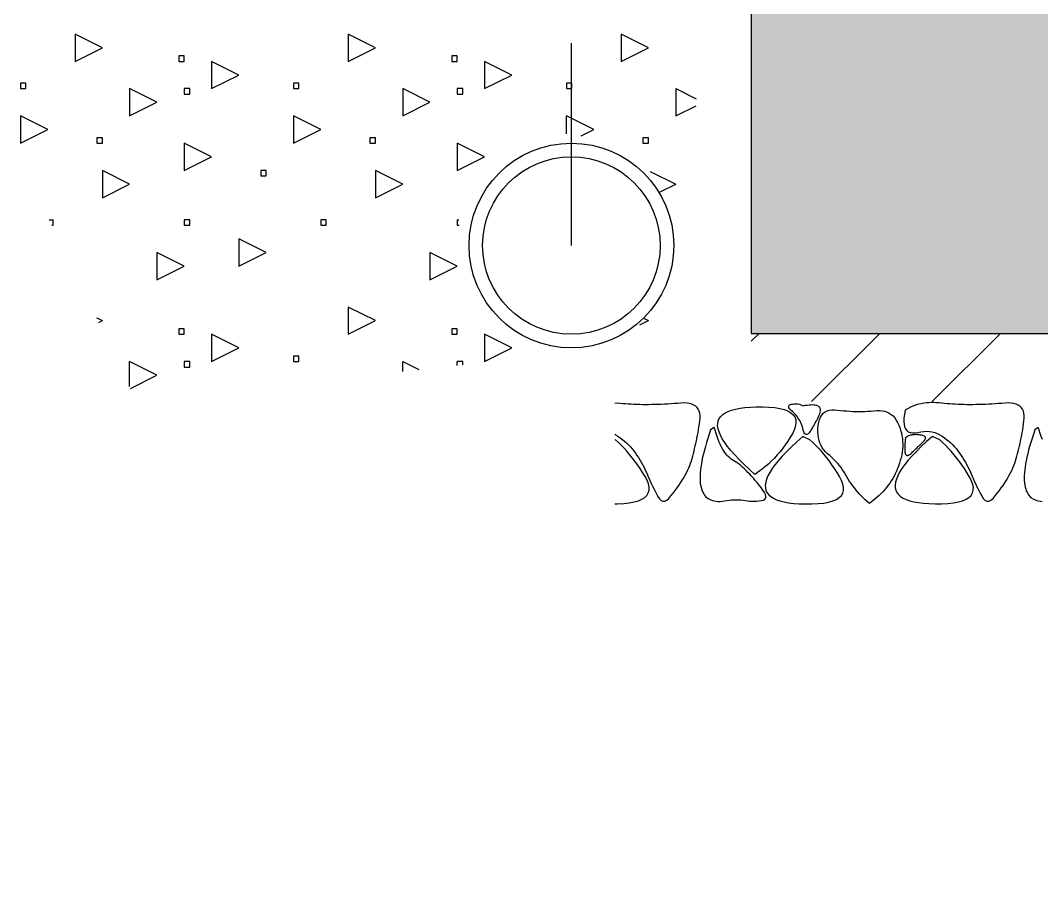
# Model space of a CAD drawing. Header units: metres. Extents: x -220 to 294, y -29 to 18.
# Drawn here: x -6.754 to -5.258, y -9.303 to -8.041 of the extents above; entities that cross this region are included whole.
import ezdxf

# ---------------------------------------------------------------- set-up
doc = ezdxf.new("R2010")
doc.units = ezdxf.units.M
doc.header["$MEASUREMENT"] = 0
for name, color, linetype in [('Rota', 7, 'Continuous'), ('Tarama', 7, 'Continuous'), ('Yay', 7, 'Continuous'), ('Yerlestirilmis_Nesne', 7, 'Continuous')]:
    doc.layers.add(name, color=color, linetype=linetype)

msp = doc.modelspace()

# ---------------------------------------------------------------- hatches: boundary and pattern name
at = {"layer": 'Tarama', "linetype": 'Continuous', "lineweight": -3}
h = msp.add_hatch(dxfattribs=at)
h.set_pattern_fill('ANSI33', color=58, scale=0.4, style=0)
h.paths.add_polyline_path([(-5.683, -7.8), (-5.683, -8.5), (1.867, -8.5), (1.867, -10), (4.567, -10), (4.567, -8.5), (8.9658, -8.5), (8.9658, -8.2), (13.217, -8.2), (13.4194, -8.2), (13.4194, -7.8), (4.297, -7.8), (4.317, -9.3), (2.117, -9.3), (2.117, -7.8)])
h = msp.add_hatch(dxfattribs=at)
h.set_pattern_fill('ANSI31', color=58, style=0)
h.paths.add_polyline_path([(-5.683, -8.5), (-5.683, -8.6), (1.867, -8.6), (1.867, -8.5)])

# ---------------------------------------------------------------- linework, layer by layer
at = {"layer": 'Rota', "color": 7, "linetype": 'Continuous', "lineweight": -3}
for points in [[(-5.683, -7.8), (-5.683, -8.5)], [(-5.683, -8.5), (1.867, -8.5)]]:
    msp.add_lwpolyline(points, dxfattribs=at)
at = {"layer": 'Tarama', "color": 251, "linetype": 'Continuous', "lineweight": -3}
for points in [[(-6.6337, -8.0814), (-6.6737, -8.0614)], [(-6.6737, -8.0614), (-6.6737, -8.1014)], [(-6.2337, -8.0814), (-6.2737, -8.0614)], [(-6.2737, -8.0614), (-6.2737, -8.1014)], [(-5.8337, -8.0814), (-5.8737, -8.0614)], [(-5.8737, -8.0614), (-5.8737, -8.1014)], [(-6.6737, -8.1014), (-6.6337, -8.0814)], [(-6.5137, -8.0934), (-6.5217, -8.0934)], [(-6.5217, -8.0934), (-6.5217, -8.1014)], [(-6.5137, -8.1014), (-6.5137, -8.0934)], [(-6.2737, -8.1014), (-6.2337, -8.0814)], [(-6.1137, -8.0934), (-6.1217, -8.0934)], [(-6.1217, -8.0934), (-6.1217, -8.1014)], [(-6.1137, -8.1014), (-6.1137, -8.0934)], [(-5.8737, -8.1014), (-5.8337, -8.0814)], [(-6.5217, -8.1014), (-6.5137, -8.1014)], [(-6.4337, -8.1214), (-6.4737, -8.1014)], [(-6.4737, -8.1014), (-6.4737, -8.1414)], [(-6.1217, -8.1014), (-6.1137, -8.1014)], [(-6.0337, -8.1214), (-6.0737, -8.1014)], [(-6.0737, -8.1014), (-6.0737, -8.1414)], [(-6.4737, -8.1414), (-6.4337, -8.1214)], [(-6.0737, -8.1414), (-6.0337, -8.1214)], [(-6.7457, -8.1334), (-6.7537, -8.1334)], [(-6.7537, -8.1334), (-6.7537, -8.1414)], [(-6.7457, -8.1414), (-6.7457, -8.1334)], [(-6.3457, -8.1334), (-6.3537, -8.1334)], [(-6.3537, -8.1334), (-6.3537, -8.1414)], [(-6.3457, -8.1414), (-6.3457, -8.1334)], [(-5.9457, -8.1334), (-5.9537, -8.1334)], [(-5.9537, -8.1334), (-5.9537, -8.1414)], [(-5.9457, -8.1414), (-5.9457, -8.1334)], [(-6.7537, -8.1414), (-6.7457, -8.1414)], [(-6.5537, -8.1614), (-6.5937, -8.1414)], [(-6.5937, -8.1414), (-6.5937, -8.1814)], [(-6.5057, -8.1414), (-6.5137, -8.1414)], [(-6.5137, -8.1414), (-6.5137, -8.1494)], [(-6.5137, -8.1494), (-6.5057, -8.1494)], [(-6.5057, -8.1494), (-6.5057, -8.1414)], [(-6.3537, -8.1414), (-6.3457, -8.1414)], [(-6.1537, -8.1614), (-6.1937, -8.1414)], [(-6.1937, -8.1414), (-6.1937, -8.1814)], [(-6.1057, -8.1414), (-6.1137, -8.1414)], [(-6.1137, -8.1414), (-6.1137, -8.1494)], [(-6.1137, -8.1494), (-6.1057, -8.1494)], [(-6.1057, -8.1494), (-6.1057, -8.1414)], [(-5.9537, -8.1414), (-5.9457, -8.1414)], [(-5.7937, -8.1414), (-5.7637, -8.1564)], [(-5.7937, -8.1414), (-5.7937, -8.1814)], [(-6.5937, -8.1814), (-6.5537, -8.1614)], [(-6.1937, -8.1814), (-6.1537, -8.1614)], [(-5.7937, -8.1814), (-5.7637, -8.1664)], [(-6.7137, -8.2014), (-6.7537, -8.1814)], [(-6.7537, -8.1814), (-6.7537, -8.2214)], [(-6.3137, -8.2014), (-6.3537, -8.1814)], [(-6.3537, -8.1814), (-6.3537, -8.2214)], [(-5.9137, -8.2014), (-5.9537, -8.1814)], [(-5.9537, -8.2078), (-5.9537, -8.1814)], [(-6.7537, -8.2214), (-6.7137, -8.2014)], [(-6.6337, -8.2134), (-6.6417, -8.2134)], [(-6.6417, -8.2134), (-6.6417, -8.2214)], [(-6.6337, -8.2214), (-6.6337, -8.2134)], [(-6.3537, -8.2214), (-6.3137, -8.2014)], [(-6.2337, -8.2134), (-6.2417, -8.2134)], [(-6.2417, -8.2134), (-6.2417, -8.2214)], [(-6.2337, -8.2214), (-6.2337, -8.2134)], [(-5.9324, -8.2107), (-5.9137, -8.2014)], [(-5.8337, -8.2134), (-5.8417, -8.2134)], [(-5.8417, -8.2134), (-5.8417, -8.2214)], [(-5.8337, -8.2214), (-5.8337, -8.2134)], [(-6.6417, -8.2214), (-6.6337, -8.2214)], [(-6.4737, -8.2414), (-6.5137, -8.2214)], [(-6.5137, -8.2214), (-6.5137, -8.2614)], [(-6.2417, -8.2214), (-6.2337, -8.2214)], [(-6.0737, -8.2414), (-6.1137, -8.2214)], [(-6.1137, -8.2214), (-6.1137, -8.2614)], [(-5.8417, -8.2214), (-5.8337, -8.2214)], [(-6.5137, -8.2614), (-6.4737, -8.2414)], [(-6.1137, -8.2614), (-6.0737, -8.2414)], [(-6.5937, -8.2814), (-6.6337, -8.2614)], [(-6.6337, -8.2614), (-6.6337, -8.3014)], [(-6.3937, -8.2614), (-6.4017, -8.2614)], [(-6.4017, -8.2614), (-6.4017, -8.2694)], [(-6.4017, -8.2694), (-6.3937, -8.2694)], [(-6.3937, -8.2694), (-6.3937, -8.2614)], [(-6.1937, -8.2814), (-6.2337, -8.2614)], [(-6.2337, -8.2614), (-6.2337, -8.3014)], [(-5.8313, -8.2626), (-5.7937, -8.2814)], [(-6.6337, -8.3014), (-6.5937, -8.2814)], [(-6.2337, -8.3014), (-6.1937, -8.2814)], [(-5.8173, -8.2932), (-5.7937, -8.2814)], [(-6.7116, -8.3334), (-6.7057, -8.3334)], [(-6.7078, -8.3414), (-6.7057, -8.3414)], [(-6.7057, -8.3414), (-6.7057, -8.3334)], [(-6.5057, -8.3334), (-6.5137, -8.3334)], [(-6.5137, -8.3334), (-6.5137, -8.3414)], [(-6.5137, -8.3414), (-6.5057, -8.3414)], [(-6.5057, -8.3414), (-6.5057, -8.3334)], [(-6.3057, -8.3334), (-6.3137, -8.3334)], [(-6.3137, -8.3334), (-6.3137, -8.3414)], [(-6.3137, -8.3414), (-6.3057, -8.3414)], [(-6.3057, -8.3414), (-6.3057, -8.3334)], [(-6.1137, -8.3334), (-6.1115, -8.3334)], [(-6.1137, -8.3334), (-6.1137, -8.3414)], [(-6.1137, -8.3414), (-6.111, -8.3414)], [(-6.3937, -8.3814), (-6.4337, -8.3614)], [(-6.4337, -8.3614), (-6.4337, -8.4014)], [(-6.5137, -8.4014), (-6.5537, -8.3814)], [(-6.5537, -8.3814), (-6.5537, -8.4214)], [(-6.4337, -8.4014), (-6.3937, -8.3814)], [(-6.1137, -8.4014), (-6.1537, -8.3814)], [(-6.1537, -8.3814), (-6.1537, -8.4214)], [(-6.5537, -8.4214), (-6.5137, -8.4014)], [(-6.1537, -8.4214), (-6.1137, -8.4014)], [(-6.2337, -8.4814), (-6.2737, -8.4614)], [(-6.2737, -8.4614), (-6.2737, -8.5014)], [(-6.6423, -8.4771), (-6.6337, -8.4814)], [(-6.639, -8.484), (-6.6337, -8.4814)], [(-6.2737, -8.5014), (-6.2337, -8.4814)], [(-5.8462, -8.4876), (-5.8337, -8.4814)], [(-5.8399, -8.4783), (-5.8337, -8.4814)], [(-6.5137, -8.4934), (-6.5217, -8.4934)], [(-6.5217, -8.4934), (-6.5217, -8.5014)], [(-6.5137, -8.5014), (-6.5137, -8.4934)], [(-6.1137, -8.4934), (-6.1217, -8.4934)], [(-6.1217, -8.4934), (-6.1217, -8.5014)], [(-6.1137, -8.5014), (-6.1137, -8.4934)], [(-6.5217, -8.5014), (-6.5137, -8.5014)], [(-6.4337, -8.5214), (-6.4737, -8.5014)], [(-6.4737, -8.5014), (-6.4737, -8.5414)], [(-6.1217, -8.5014), (-6.1137, -8.5014)], [(-6.0337, -8.5214), (-6.0737, -8.5014)], [(-6.0737, -8.5014), (-6.0737, -8.5414)], [(-6.4737, -8.5414), (-6.4337, -8.5214)], [(-6.0737, -8.5414), (-6.0337, -8.5214)], [(-6.5537, -8.5614), (-6.5937, -8.5414)], [(-6.5937, -8.5777), (-6.5937, -8.5414)], [(-6.5057, -8.5414), (-6.5137, -8.5414)], [(-6.5137, -8.5414), (-6.5137, -8.5494)], [(-6.5057, -8.5494), (-6.5057, -8.5414)], [(-6.3457, -8.5334), (-6.3537, -8.5334)], [(-6.3537, -8.5334), (-6.3537, -8.5414)], [(-6.3537, -8.5414), (-6.3457, -8.5414)], [(-6.3457, -8.5414), (-6.3457, -8.5334)], [(-6.1937, -8.5414), (-6.17, -8.5532)], [(-6.1937, -8.5559), (-6.1937, -8.5414)], [(-6.1057, -8.5414), (-6.1137, -8.5414)], [(-6.1137, -8.5469), (-6.1137, -8.5414)], [(-6.1057, -8.546), (-6.1057, -8.5414)], [(-6.5137, -8.5494), (-6.5057, -8.5494)], [(-6.5923, -8.5807), (-6.5537, -8.5614)]]:
    msp.add_lwpolyline(points, dxfattribs=at)
at = {"layer": 'Tarama', "color": 36, "linetype": 'Continuous', "lineweight": -3}
for points in [[(-5.8827, -8.6019), (-5.8789, -8.6024)], [(-5.875, -8.6028), (-5.8789, -8.6024)], [(-5.791, -8.6026), (-5.7959, -8.603)], [(-5.786, -8.6022), (-5.791, -8.6026)], [(-5.7814, -8.602), (-5.786, -8.6022)], [(-5.7771, -8.6023), (-5.7814, -8.602)], [(-5.7733, -8.6028), (-5.7771, -8.6023)], [(-5.4302, -8.6025), (-5.4339, -8.6031)], [(-5.4265, -8.602), (-5.4302, -8.6025)], [(-5.4228, -8.6016), (-5.4265, -8.602)], [(-5.4191, -8.6014), (-5.4228, -8.6016)], [(-5.4153, -8.6014), (-5.4191, -8.6014)], [(-5.4115, -8.6016), (-5.4153, -8.6014)], [(-5.4077, -8.6019), (-5.4115, -8.6016)], [(-5.4039, -8.6024), (-5.4077, -8.6019)], [(-5.4, -8.6028), (-5.4039, -8.6024)], [(-5.316, -8.6026), (-5.3209, -8.603)], [(-5.311, -8.6022), (-5.316, -8.6026)], [(-5.3064, -8.602), (-5.311, -8.6022)], [(-5.3021, -8.6023), (-5.3064, -8.602)], [(-5.2983, -8.6028), (-5.3021, -8.6023)], [(-5.8711, -8.6031), (-5.875, -8.6028)], [(-5.8671, -8.6035), (-5.8711, -8.6031)], [(-5.8631, -8.6038), (-5.8671, -8.6035)], [(-5.859, -8.604), (-5.8631, -8.6038)], [(-5.8548, -8.6042), (-5.859, -8.604)], [(-5.8506, -8.6044), (-5.8548, -8.6042)], [(-5.8464, -8.6045), (-5.8506, -8.6044)], [(-5.8421, -8.6046), (-5.8464, -8.6045)], [(-5.8377, -8.6046), (-5.8421, -8.6046)], [(-5.8333, -8.6046), (-5.8377, -8.6046)], [(-5.8288, -8.6045), (-5.8333, -8.6046)], [(-5.8242, -8.6044), (-5.8288, -8.6045)], [(-5.8197, -8.6043), (-5.8242, -8.6044)], [(-5.815, -8.6041), (-5.8197, -8.6043)], [(-5.8103, -8.6039), (-5.815, -8.6041)], [(-5.8056, -8.6036), (-5.8103, -8.6039)], [(-5.8007, -8.6033), (-5.8056, -8.6036)], [(-5.7959, -8.603), (-5.8007, -8.6033)], [(-5.7699, -8.6038), (-5.7733, -8.6028)], [(-5.767, -8.6051), (-5.7699, -8.6038)], [(-5.7644, -8.6067), (-5.767, -8.6051)], [(-5.7623, -8.6087), (-5.7644, -8.6067)], [(-5.7606, -8.6111), (-5.7623, -8.6087)], [(-5.7593, -8.6139), (-5.7606, -8.6111)], [(-5.7585, -8.617), (-5.7593, -8.6139)], [(-5.758, -8.6204), (-5.7585, -8.617)], [(-5.7247, -8.619), (-5.7211, -8.6165)], [(-5.7211, -8.6165), (-5.7168, -8.6144)], [(-5.7168, -8.6144), (-5.7117, -8.6125)], [(-5.7117, -8.6125), (-5.7059, -8.611)], [(-5.7059, -8.611), (-5.6994, -8.6097)], [(-5.6994, -8.6097), (-5.6923, -8.6088)], [(-5.6923, -8.6088), (-5.6843, -8.6082)], [(-5.6843, -8.6082), (-5.6757, -8.6078)], [(-5.6757, -8.6078), (-5.6664, -8.6078)], [(-5.6664, -8.6078), (-5.657, -8.6081)], [(-5.657, -8.6081), (-5.6486, -8.6089)], [(-5.6486, -8.6089), (-5.6412, -8.6101)], [(-5.6412, -8.6101), (-5.6348, -8.6117)], [(-5.6348, -8.6117), (-5.6295, -8.6138)], [(-5.6295, -8.6138), (-5.6251, -8.6163)], [(-5.6283, -8.6072), (-5.6281, -8.6064)], [(-5.6281, -8.6082), (-5.6283, -8.6072)], [(-5.6281, -8.6064), (-5.6276, -8.6056)], [(-5.6277, -8.6093), (-5.6281, -8.6082)], [(-5.6269, -8.6105), (-5.6277, -8.6093)], [(-5.6276, -8.6056), (-5.6268, -8.605)], [(-5.6258, -8.6118), (-5.6269, -8.6105)], [(-5.6268, -8.605), (-5.6257, -8.6044)], [(-5.6243, -8.6132), (-5.6258, -8.6118)], [(-5.6257, -8.6044), (-5.6242, -8.604)], [(-5.6251, -8.6163), (-5.6217, -8.6192)], [(-5.6226, -8.6147), (-5.6243, -8.6132)], [(-5.6242, -8.604), (-5.6225, -8.6037)], [(-5.6208, -8.6164), (-5.6226, -8.6147)], [(-5.6225, -8.6037), (-5.6204, -8.6035)], [(-5.6191, -8.6181), (-5.6208, -8.6164)], [(-5.6204, -8.6035), (-5.618, -8.6034)], [(-5.618, -8.6034), (-5.6153, -8.6035)], [(-5.6153, -8.6035), (-5.6122, -8.6036)], [(-5.6122, -8.6036), (-5.6071, -8.6061)], [(-5.6071, -8.6061), (-5.6039, -8.6055)], [(-5.6039, -8.6055), (-5.6009, -8.6051)], [(-5.6009, -8.6051), (-5.5981, -8.6047)], [(-5.5981, -8.6047), (-5.5955, -8.6046)], [(-5.5955, -8.6046), (-5.5932, -8.6045)], [(-5.5932, -8.6045), (-5.5911, -8.6046)], [(-5.5911, -8.6046), (-5.5892, -8.6049)], [(-5.5892, -8.6049), (-5.5875, -8.6053)], [(-5.5875, -8.6053), (-5.586, -8.6059)], [(-5.586, -8.6059), (-5.5848, -8.6066)], [(-5.5848, -8.6066), (-5.5838, -8.6074)], [(-5.5838, -8.6074), (-5.583, -8.6084)], [(-5.5829, -8.6173), (-5.5836, -8.6193)], [(-5.583, -8.6084), (-5.5824, -8.6095)], [(-5.5823, -8.6155), (-5.5829, -8.6173)], [(-5.5824, -8.6095), (-5.5821, -8.6108)], [(-5.582, -8.6138), (-5.5823, -8.6155)], [(-5.5821, -8.6108), (-5.5819, -8.6122)], [(-5.5819, -8.6122), (-5.582, -8.6138)], [(-5.5796, -8.6198), (-5.5774, -8.6172)], [(-5.5774, -8.6172), (-5.5748, -8.6152)], [(-5.5748, -8.6152), (-5.5719, -8.6137)], [(-5.5719, -8.6137), (-5.5686, -8.6126)], [(-5.5686, -8.6126), (-5.5649, -8.6121)], [(-5.5649, -8.6121), (-5.5609, -8.612)], [(-5.5609, -8.612), (-5.5566, -8.6125)], [(-5.5566, -8.6125), (-5.5521, -8.613)], [(-5.5521, -8.613), (-5.5477, -8.6134)], [(-5.5477, -8.6134), (-5.5432, -8.6138)], [(-5.5432, -8.6138), (-5.5388, -8.6141)], [(-5.5388, -8.6141), (-5.5343, -8.6143)], [(-5.5343, -8.6143), (-5.5299, -8.6144)], [(-5.5299, -8.6144), (-5.5255, -8.6145)], [(-5.5255, -8.6145), (-5.5211, -8.6145)], [(-5.5211, -8.6145), (-5.5167, -8.6144)], [(-5.5167, -8.6144), (-5.5123, -8.6142)], [(-5.5123, -8.6142), (-5.5079, -8.6139)], [(-5.5079, -8.6139), (-5.5035, -8.6136)], [(-5.5035, -8.6136), (-5.4992, -8.6132)], [(-5.4992, -8.6132), (-5.495, -8.6132)], [(-5.495, -8.6132), (-5.4911, -8.6135)], [(-5.4911, -8.6135), (-5.4874, -8.6142)], [(-5.4874, -8.6142), (-5.484, -8.6153)], [(-5.484, -8.6153), (-5.4808, -8.6168)], [(-5.4808, -8.6168), (-5.4778, -8.6188)], [(-5.4575, -8.6125), (-5.4586, -8.6187)], [(-5.4485, -8.6075), (-5.4575, -8.6125)], [(-5.4448, -8.6061), (-5.4485, -8.6075)], [(-5.4412, -8.605), (-5.4448, -8.6061)], [(-5.4376, -8.604), (-5.4412, -8.605)], [(-5.4339, -8.6031), (-5.4376, -8.604)], [(-5.3961, -8.6031), (-5.4, -8.6028)], [(-5.3921, -8.6035), (-5.3961, -8.6031)], [(-5.3881, -8.6038), (-5.3921, -8.6035)], [(-5.384, -8.604), (-5.3881, -8.6038)], [(-5.3798, -8.6042), (-5.384, -8.604)], [(-5.3756, -8.6044), (-5.3798, -8.6042)], [(-5.3714, -8.6045), (-5.3756, -8.6044)], [(-5.3671, -8.6046), (-5.3714, -8.6045)], [(-5.3627, -8.6046), (-5.3671, -8.6046)], [(-5.3583, -8.6046), (-5.3627, -8.6046)], [(-5.3538, -8.6045), (-5.3583, -8.6046)], [(-5.3492, -8.6044), (-5.3538, -8.6045)], [(-5.3447, -8.6043), (-5.3492, -8.6044)], [(-5.34, -8.6041), (-5.3447, -8.6043)], [(-5.3353, -8.6039), (-5.34, -8.6041)], [(-5.3306, -8.6036), (-5.3353, -8.6039)], [(-5.3257, -8.6033), (-5.3306, -8.6036)], [(-5.3209, -8.603), (-5.3257, -8.6033)], [(-5.2949, -8.6038), (-5.2983, -8.6028)], [(-5.292, -8.6051), (-5.2949, -8.6038)], [(-5.2894, -8.6067), (-5.292, -8.6051)], [(-5.2873, -8.6087), (-5.2894, -8.6067)], [(-5.2856, -8.6111), (-5.2873, -8.6087)], [(-5.2843, -8.6139), (-5.2856, -8.6111)], [(-5.2835, -8.617), (-5.2843, -8.6139)], [(-5.283, -8.6204), (-5.2835, -8.617)], [(-5.759, -8.6328), (-5.7584, -8.6284)], [(-5.7584, -8.6284), (-5.758, -8.6243)], [(-5.758, -8.6243), (-5.758, -8.6204)], [(-5.7322, -8.6357), (-5.7321, -8.6318)], [(-5.7321, -8.6318), (-5.7314, -8.6281)], [(-5.7314, -8.6281), (-5.7299, -8.6248)], [(-5.7299, -8.6248), (-5.7277, -8.6217)], [(-5.7277, -8.6217), (-5.7247, -8.619)], [(-5.6217, -8.6192), (-5.6193, -8.6226)], [(-5.6193, -8.6226), (-5.6179, -8.6265)], [(-5.6174, -8.6199), (-5.6191, -8.6181)], [(-5.6175, -8.6307), (-5.6181, -8.6354)], [(-5.6179, -8.6265), (-5.6175, -8.6307)], [(-5.6159, -8.6217), (-5.6174, -8.6199)], [(-5.6145, -8.6237), (-5.6159, -8.6217)], [(-5.6132, -8.6257), (-5.6145, -8.6237)], [(-5.6119, -8.6278), (-5.6132, -8.6257)], [(-5.6108, -8.63), (-5.6119, -8.6278)], [(-5.6098, -8.6322), (-5.6108, -8.63)], [(-5.6089, -8.6345), (-5.6098, -8.6322)], [(-5.5898, -8.632), (-5.5909, -8.6341)], [(-5.5887, -8.6299), (-5.5898, -8.632)], [(-5.5876, -8.6278), (-5.5887, -8.6299)], [(-5.5866, -8.6257), (-5.5876, -8.6278)], [(-5.5855, -8.6236), (-5.5866, -8.6257)], [(-5.5846, -8.6215), (-5.5855, -8.6236)], [(-5.5849, -8.6349), (-5.5841, -8.6304)], [(-5.5836, -8.6193), (-5.5846, -8.6215)], [(-5.5841, -8.6304), (-5.5829, -8.6263)], [(-5.5829, -8.6263), (-5.5814, -8.6228)], [(-5.5814, -8.6228), (-5.5796, -8.6198)], [(-5.4778, -8.6188), (-5.4752, -8.6211)], [(-5.4752, -8.6211), (-5.4727, -8.6239)], [(-5.4727, -8.6239), (-5.4705, -8.627)], [(-5.4705, -8.627), (-5.4686, -8.6305)], [(-5.4686, -8.6305), (-5.4668, -8.6344)], [(-5.4593, -8.6242), (-5.4594, -8.6291)], [(-5.4594, -8.6291), (-5.4591, -8.6334)], [(-5.4586, -8.6187), (-5.4593, -8.6242)], [(-5.284, -8.6328), (-5.2834, -8.6284)], [(-5.2834, -8.6284), (-5.283, -8.6243)], [(-5.283, -8.6243), (-5.283, -8.6204)], [(-5.7618, -8.6494), (-5.761, -8.6454)], [(-5.761, -8.6454), (-5.7603, -8.6412)], [(-5.7603, -8.6412), (-5.7597, -8.637)], [(-5.7597, -8.637), (-5.759, -8.6328)], [(-5.7425, -8.6415), (-5.7447, -8.6478)], [(-5.7375, -8.6382), (-5.7425, -8.6415)], [(-5.736, -8.6417), (-5.7375, -8.6382)], [(-5.7346, -8.6466), (-5.736, -8.6417)], [(-5.733, -8.6512), (-5.7346, -8.6466)], [(-5.7316, -8.64), (-5.7322, -8.6357)], [(-5.7302, -8.6445), (-5.7316, -8.64)], [(-5.7282, -8.6494), (-5.7302, -8.6445)], [(-5.6223, -8.6462), (-5.6258, -8.6521)], [(-5.6197, -8.6406), (-5.6223, -8.6462)], [(-5.6181, -8.6354), (-5.6197, -8.6406)], [(-5.6081, -8.637), (-5.6089, -8.6345)], [(-5.6073, -8.6395), (-5.6081, -8.637)], [(-5.6067, -8.642), (-5.6073, -8.6395)], [(-5.606, -8.6441), (-5.6067, -8.642)], [(-5.6053, -8.6458), (-5.606, -8.6441)], [(-5.6044, -8.6471), (-5.6053, -8.6458)], [(-5.6036, -8.648), (-5.6044, -8.6471)], [(-5.5995, -8.6472), (-5.6006, -8.648)], [(-5.5983, -8.6459), (-5.5995, -8.6472)], [(-5.597, -8.6442), (-5.5983, -8.6459)], [(-5.5958, -8.6422), (-5.597, -8.6442)], [(-5.5945, -8.6402), (-5.5958, -8.6422)], [(-5.5933, -8.6382), (-5.5945, -8.6402)], [(-5.5921, -8.6361), (-5.5933, -8.6382)], [(-5.5909, -8.6341), (-5.5921, -8.6361)], [(-5.5854, -8.6443), (-5.5853, -8.6397)], [(-5.5851, -8.6487), (-5.5854, -8.6443)], [(-5.5853, -8.6397), (-5.5849, -8.6349)], [(-5.4668, -8.6344), (-5.4653, -8.6382)], [(-5.4653, -8.6382), (-5.4641, -8.6421)], [(-5.4641, -8.6421), (-5.463, -8.646)], [(-5.463, -8.646), (-5.4622, -8.65)], [(-5.4591, -8.6334), (-5.4583, -8.6371)], [(-5.4583, -8.6371), (-5.457, -8.6401)], [(-5.457, -8.6401), (-5.4552, -8.6425)], [(-5.4552, -8.6425), (-5.4529, -8.6443)], [(-5.4529, -8.6443), (-5.4502, -8.6455)], [(-5.4502, -8.6455), (-5.4469, -8.646)], [(-5.4469, -8.646), (-5.4432, -8.6459)], [(-5.4432, -8.6459), (-5.439, -8.6452)], [(-5.439, -8.6452), (-5.4345, -8.6443)], [(-5.4345, -8.6443), (-5.4302, -8.6437)], [(-5.4302, -8.6437), (-5.426, -8.6436)], [(-5.426, -8.6436), (-5.4219, -8.6438)], [(-5.4219, -8.6438), (-5.418, -8.6444)], [(-5.418, -8.6444), (-5.4141, -8.6454)], [(-5.4141, -8.6454), (-5.4104, -8.6467)], [(-5.4104, -8.6467), (-5.4068, -8.6485)], [(-5.2868, -8.6494), (-5.286, -8.6454)], [(-5.286, -8.6454), (-5.2853, -8.6412)], [(-5.2853, -8.6412), (-5.2847, -8.637)], [(-5.2847, -8.637), (-5.284, -8.6328)], [(-5.2675, -8.6415), (-5.2697, -8.6478)], [(-5.2625, -8.6382), (-5.2675, -8.6415)], [(-5.261, -8.6417), (-5.2625, -8.6382)], [(-5.2596, -8.6466), (-5.261, -8.6417)], [(-5.258, -8.6512), (-5.2596, -8.6466)], [(-5.8827, -8.648), (-5.8818, -8.6485)], [(-5.8827, -8.6557), (-5.8819, -8.6561)], [(-5.8776, -8.6599), (-5.8819, -8.6561)], [(-5.8818, -8.6485), (-5.8783, -8.6506)], [(-5.8783, -8.6506), (-5.875, -8.6529)], [(-5.8734, -8.664), (-5.8776, -8.6599)], [(-5.875, -8.6529), (-5.8718, -8.6554)], [(-5.8718, -8.6554), (-5.8687, -8.6579)], [(-5.8687, -8.6579), (-5.8657, -8.6606)], [(-5.8657, -8.6606), (-5.8628, -8.6634)], [(-5.765, -8.6651), (-5.7641, -8.6613)], [(-5.7641, -8.6613), (-5.7633, -8.6574)], [(-5.7633, -8.6574), (-5.7625, -8.6534)], [(-5.7625, -8.6534), (-5.7618, -8.6494)], [(-5.7485, -8.6599), (-5.7501, -8.6656)], [(-5.7466, -8.6539), (-5.7485, -8.6599)], [(-5.7447, -8.6478), (-5.7466, -8.6539)], [(-5.7315, -8.6555), (-5.733, -8.6512)], [(-5.7298, -8.6595), (-5.7315, -8.6555)], [(-5.7281, -8.6633), (-5.7298, -8.6595)], [(-5.7254, -8.6546), (-5.7282, -8.6494)], [(-5.7219, -8.66), (-5.7254, -8.6546)], [(-5.7177, -8.6658), (-5.7219, -8.66)], [(-5.6294, -8.6578), (-5.6331, -8.6632)], [(-5.6258, -8.6521), (-5.6294, -8.6578)], [(-5.6162, -8.6588), (-5.624, -8.6661)], [(-5.6076, -8.6511), (-5.6162, -8.6588)], [(-5.597, -8.6563), (-5.6076, -8.6511)], [(-5.6026, -8.6484), (-5.6036, -8.648)], [(-5.6016, -8.6484), (-5.6026, -8.6484)], [(-5.6006, -8.648), (-5.6016, -8.6484)], [(-5.5927, -8.6601), (-5.597, -8.6563)], [(-5.5885, -8.6642), (-5.5927, -8.6601)], [(-5.5845, -8.6529), (-5.5851, -8.6487)], [(-5.5836, -8.6569), (-5.5845, -8.6529)], [(-5.5824, -8.6606), (-5.5836, -8.6569)], [(-5.5808, -8.6642), (-5.5824, -8.6606)], [(-5.4622, -8.65), (-5.4616, -8.6539)], [(-5.4616, -8.6539), (-5.4612, -8.6579)], [(-5.4612, -8.6579), (-5.461, -8.662)], [(-5.461, -8.662), (-5.4611, -8.666)], [(-5.4579, -8.6616), (-5.4581, -8.6641)], [(-5.4577, -8.659), (-5.4579, -8.6616)], [(-5.4574, -8.6561), (-5.4577, -8.659)], [(-5.457, -8.653), (-5.4574, -8.6561)], [(-5.4524, -8.6501), (-5.457, -8.653)], [(-5.451, -8.6497), (-5.4524, -8.6501)], [(-5.4497, -8.6494), (-5.451, -8.6497)], [(-5.4483, -8.6491), (-5.4497, -8.6494)], [(-5.4468, -8.6488), (-5.4483, -8.6491)], [(-5.4454, -8.6486), (-5.4468, -8.6488)], [(-5.444, -8.6485), (-5.4454, -8.6486)], [(-5.4425, -8.6484), (-5.444, -8.6485)], [(-5.441, -8.6484), (-5.4425, -8.6484)], [(-5.4395, -8.6485), (-5.441, -8.6484)], [(-5.438, -8.6486), (-5.4395, -8.6485)], [(-5.4365, -8.6488), (-5.438, -8.6486)], [(-5.435, -8.649), (-5.4365, -8.6488)], [(-5.436, -8.6638), (-5.4346, -8.6624)], [(-5.4334, -8.6493), (-5.435, -8.649)], [(-5.4346, -8.6624), (-5.4331, -8.661)], [(-5.4261, -8.6586), (-5.4339, -8.6659)], [(-5.4318, -8.6496), (-5.4334, -8.6493)], [(-5.4331, -8.661), (-5.4317, -8.6596)], [(-5.4305, -8.65), (-5.4318, -8.6496)], [(-5.4317, -8.6596), (-5.4303, -8.6582)], [(-5.4294, -8.6506), (-5.4305, -8.65)], [(-5.4303, -8.6582), (-5.4293, -8.6569)], [(-5.4285, -8.6512), (-5.4294, -8.6506)], [(-5.4293, -8.6569), (-5.4285, -8.6557)], [(-5.428, -8.6519), (-5.4285, -8.6512)], [(-5.4285, -8.6557), (-5.4279, -8.6546)], [(-5.4277, -8.6527), (-5.428, -8.6519)], [(-5.4279, -8.6546), (-5.4277, -8.6536)], [(-5.4277, -8.6536), (-5.4277, -8.6527)], [(-5.4175, -8.651), (-5.4261, -8.6586)], [(-5.4069, -8.6561), (-5.4175, -8.651)], [(-5.4026, -8.6599), (-5.4069, -8.6561)], [(-5.4068, -8.6485), (-5.4033, -8.6506)], [(-5.4033, -8.6506), (-5.4, -8.6529)], [(-5.3984, -8.664), (-5.4026, -8.6599)], [(-5.4, -8.6529), (-5.3968, -8.6554)], [(-5.3968, -8.6554), (-5.3937, -8.6579)], [(-5.3937, -8.6579), (-5.3907, -8.6606)], [(-5.3907, -8.6606), (-5.3878, -8.6634)], [(-5.29, -8.6651), (-5.2891, -8.6613)], [(-5.2891, -8.6613), (-5.2883, -8.6574)], [(-5.2883, -8.6574), (-5.2875, -8.6534)], [(-5.2875, -8.6534), (-5.2868, -8.6494)], [(-5.2735, -8.6599), (-5.2751, -8.6656)], [(-5.2716, -8.6539), (-5.2735, -8.6599)], [(-5.2697, -8.6478), (-5.2716, -8.6539)], [(-5.2565, -8.6555), (-5.258, -8.6512)], [(-5.8693, -8.6682), (-5.8734, -8.664)], [(-5.8652, -8.6727), (-5.8693, -8.6682)], [(-5.8612, -8.6774), (-5.8652, -8.6727)], [(-5.8628, -8.6634), (-5.8601, -8.6662)], [(-5.8573, -8.6822), (-5.8612, -8.6774)], [(-5.8601, -8.6662), (-5.8575, -8.6692)], [(-5.8575, -8.6692), (-5.8551, -8.6723)], [(-5.8551, -8.6723), (-5.8527, -8.6755)], [(-5.8527, -8.6755), (-5.8505, -8.6788)], [(-5.7687, -8.6798), (-5.7677, -8.6762)], [(-5.7677, -8.6762), (-5.7668, -8.6726)], [(-5.7668, -8.6726), (-5.7659, -8.6689)], [(-5.7659, -8.6689), (-5.765, -8.6651)], [(-5.753, -8.6765), (-5.7542, -8.6816)], [(-5.7517, -8.6711), (-5.753, -8.6765)], [(-5.7501, -8.6656), (-5.7517, -8.6711)], [(-5.7264, -8.6669), (-5.7281, -8.6633)], [(-5.7245, -8.6701), (-5.7264, -8.6669)], [(-5.7226, -8.6731), (-5.7245, -8.6701)], [(-5.7207, -8.6759), (-5.7226, -8.6731)], [(-5.7186, -8.6784), (-5.7207, -8.6759)], [(-5.7128, -8.6719), (-5.7177, -8.6658)], [(-5.7071, -8.6782), (-5.7128, -8.6719)], [(-5.6408, -8.6735), (-5.6448, -8.6782)], [(-5.6369, -8.6685), (-5.6408, -8.6735)], [(-5.6311, -8.6732), (-5.6375, -8.6799)], [(-5.6331, -8.6632), (-5.6369, -8.6685)], [(-5.624, -8.6661), (-5.6311, -8.6732)], [(-5.5844, -8.6684), (-5.5885, -8.6642)], [(-5.5803, -8.6729), (-5.5844, -8.6684)], [(-5.5789, -8.6676), (-5.5808, -8.6642)], [(-5.5763, -8.6776), (-5.5803, -8.6729)], [(-5.5766, -8.6708), (-5.5789, -8.6676)], [(-5.574, -8.6738), (-5.5766, -8.6708)], [(-5.5711, -8.6766), (-5.574, -8.6738)], [(-5.5679, -8.6792), (-5.5711, -8.6766)], [(-5.4619, -8.6741), (-5.4626, -8.6783)], [(-5.4614, -8.6701), (-5.4619, -8.6741)], [(-5.4611, -8.666), (-5.4614, -8.6701)], [(-5.4581, -8.6641), (-5.4582, -8.6664)], [(-5.4582, -8.6664), (-5.4582, -8.6685)], [(-5.4582, -8.6685), (-5.4582, -8.6704)], [(-5.4582, -8.6704), (-5.458, -8.6721)], [(-5.458, -8.6721), (-5.4578, -8.6736)], [(-5.4578, -8.6736), (-5.4576, -8.6749)], [(-5.4576, -8.6749), (-5.4573, -8.6761)], [(-5.4573, -8.6761), (-5.4568, -8.677)], [(-5.4568, -8.677), (-5.4564, -8.6778)], [(-5.451, -8.6777), (-5.45, -8.677)], [(-5.45, -8.677), (-5.4489, -8.676)], [(-5.4489, -8.676), (-5.4477, -8.6749)], [(-5.4477, -8.6749), (-5.4465, -8.6738)], [(-5.441, -8.673), (-5.4474, -8.6797)], [(-5.4465, -8.6738), (-5.4453, -8.6726)], [(-5.4453, -8.6726), (-5.444, -8.6714)], [(-5.444, -8.6714), (-5.4428, -8.6702)], [(-5.4428, -8.6702), (-5.4415, -8.669)], [(-5.4415, -8.669), (-5.4401, -8.6677)], [(-5.4339, -8.6659), (-5.441, -8.673)], [(-5.4401, -8.6677), (-5.4388, -8.6665)], [(-5.4388, -8.6665), (-5.4374, -8.6651)], [(-5.4374, -8.6651), (-5.436, -8.6638)], [(-5.3943, -8.6682), (-5.3984, -8.664)], [(-5.3902, -8.6727), (-5.3943, -8.6682)], [(-5.3862, -8.6774), (-5.3902, -8.6727)], [(-5.3878, -8.6634), (-5.3851, -8.6662)], [(-5.3823, -8.6822), (-5.3862, -8.6774)], [(-5.3851, -8.6662), (-5.3825, -8.6692)], [(-5.3825, -8.6692), (-5.3801, -8.6723)], [(-5.3801, -8.6723), (-5.3777, -8.6755)], [(-5.3777, -8.6755), (-5.3755, -8.6788)], [(-5.2937, -8.6798), (-5.2927, -8.6762)], [(-5.2927, -8.6762), (-5.2918, -8.6726)], [(-5.2918, -8.6726), (-5.2909, -8.6689)], [(-5.2909, -8.6689), (-5.29, -8.6651)], [(-5.278, -8.6765), (-5.2792, -8.6816)], [(-5.2767, -8.6711), (-5.278, -8.6765)], [(-5.2751, -8.6656), (-5.2767, -8.6711)], [(-5.8534, -8.6873), (-5.8573, -8.6822)], [(-5.8496, -8.6926), (-5.8534, -8.6873)], [(-5.8505, -8.6788), (-5.8484, -8.6821)], [(-5.8484, -8.6821), (-5.8463, -8.6854)], [(-5.8463, -8.6854), (-5.8443, -8.6888)], [(-5.8443, -8.6888), (-5.8424, -8.6921)], [(-5.8424, -8.6921), (-5.8406, -8.6955)], [(-5.7732, -8.6937), (-5.7719, -8.6902)], [(-5.7719, -8.6902), (-5.7707, -8.6867)], [(-5.7707, -8.6867), (-5.7697, -8.6833)], [(-5.7697, -8.6833), (-5.7687, -8.6798)], [(-5.7561, -8.6913), (-5.7568, -8.6959)], [(-5.7552, -8.6866), (-5.7561, -8.6913)], [(-5.7542, -8.6816), (-5.7552, -8.6866)], [(-5.7166, -8.6806), (-5.7186, -8.6784)], [(-5.7144, -8.6825), (-5.7166, -8.6806)], [(-5.7122, -8.6842), (-5.7144, -8.6825)], [(-5.7099, -8.6857), (-5.7122, -8.6842)], [(-5.7076, -8.6871), (-5.7099, -8.6857)], [(-5.7052, -8.6887), (-5.7076, -8.6871)], [(-5.7008, -8.6849), (-5.7071, -8.6782)], [(-5.7028, -8.6904), (-5.7052, -8.6887)], [(-5.7004, -8.6922), (-5.7028, -8.6904)], [(-5.6937, -8.6919), (-5.7008, -8.6849)], [(-5.698, -8.6942), (-5.7004, -8.6922)], [(-5.686, -8.6991), (-5.6937, -8.6919)], [(-5.6574, -8.6911), (-5.6618, -8.6948)], [(-5.6531, -8.687), (-5.6574, -8.6911)], [(-5.6489, -8.6827), (-5.6531, -8.687)], [(-5.6481, -8.6924), (-5.6523, -8.6982)], [(-5.6448, -8.6782), (-5.6489, -8.6827)], [(-5.6431, -8.6863), (-5.6481, -8.6924)], [(-5.6375, -8.6799), (-5.6431, -8.6863)], [(-5.5724, -8.6824), (-5.5763, -8.6776)], [(-5.5685, -8.6875), (-5.5724, -8.6824)], [(-5.5647, -8.6928), (-5.5685, -8.6875)], [(-5.5648, -8.6819), (-5.5679, -8.6792)], [(-5.5618, -8.6847), (-5.5648, -8.6819)], [(-5.559, -8.6876), (-5.5618, -8.6847)], [(-5.5563, -8.6906), (-5.559, -8.6876)], [(-5.5537, -8.6936), (-5.5563, -8.6906)], [(-5.4659, -8.6905), (-5.4673, -8.6945)], [(-5.4647, -8.6865), (-5.4659, -8.6905)], [(-5.4635, -8.6824), (-5.4647, -8.6865)], [(-5.4626, -8.6783), (-5.4635, -8.6824)], [(-5.458, -8.6922), (-5.4622, -8.698)], [(-5.453, -8.6861), (-5.458, -8.6922)], [(-5.4564, -8.6778), (-5.4558, -8.6784)], [(-5.4558, -8.6784), (-5.4552, -8.6787)], [(-5.4552, -8.6787), (-5.4545, -8.6789)], [(-5.4545, -8.6789), (-5.4538, -8.6789)], [(-5.4538, -8.6789), (-5.4529, -8.6787)], [(-5.4474, -8.6797), (-5.453, -8.6861)], [(-5.4529, -8.6787), (-5.452, -8.6783)], [(-5.452, -8.6783), (-5.451, -8.6777)], [(-5.3784, -8.6873), (-5.3823, -8.6822)], [(-5.3746, -8.6926), (-5.3784, -8.6873)], [(-5.3755, -8.6788), (-5.3734, -8.6821)], [(-5.3734, -8.6821), (-5.3713, -8.6854)], [(-5.3713, -8.6854), (-5.3693, -8.6888)], [(-5.3693, -8.6888), (-5.3674, -8.6921)], [(-5.3674, -8.6921), (-5.3656, -8.6955)], [(-5.2982, -8.6937), (-5.2969, -8.6902)], [(-5.2969, -8.6902), (-5.2957, -8.6867)], [(-5.2957, -8.6867), (-5.2947, -8.6833)], [(-5.2947, -8.6833), (-5.2937, -8.6798)], [(-5.2811, -8.6913), (-5.2818, -8.6959)], [(-5.2802, -8.6866), (-5.2811, -8.6913)], [(-5.2792, -8.6816), (-5.2802, -8.6866)], [(-5.8458, -8.6981), (-5.8496, -8.6926)], [(-5.8422, -8.7038), (-5.8458, -8.6981)], [(-5.8386, -8.7097), (-5.8422, -8.7038)], [(-5.8406, -8.6955), (-5.8389, -8.6989)], [(-5.8389, -8.6989), (-5.8373, -8.7024)], [(-5.8373, -8.7024), (-5.8357, -8.7058)], [(-5.8357, -8.7058), (-5.8343, -8.7093)], [(-5.7799, -8.708), (-5.778, -8.7043)], [(-5.778, -8.7043), (-5.7762, -8.7008)], [(-5.7762, -8.7008), (-5.7746, -8.6972)], [(-5.7746, -8.6972), (-5.7732, -8.6937)], [(-5.7577, -8.7044), (-5.7579, -8.7084)], [(-5.7573, -8.7002), (-5.7577, -8.7044)], [(-5.7568, -8.6959), (-5.7573, -8.7002)], [(-5.6955, -8.6964), (-5.698, -8.6942)], [(-5.693, -8.6986), (-5.6955, -8.6964)], [(-5.6904, -8.7011), (-5.693, -8.6986)], [(-5.6878, -8.7037), (-5.6904, -8.7011)], [(-5.6852, -8.7064), (-5.6878, -8.7037)], [(-5.6775, -8.7067), (-5.686, -8.6991)], [(-5.6825, -8.7093), (-5.6852, -8.7064)], [(-5.6663, -8.6984), (-5.6775, -8.7067)], [(-5.6618, -8.6948), (-5.6663, -8.6984)], [(-5.6557, -8.7037), (-5.6585, -8.7089)], [(-5.6523, -8.6982), (-5.6557, -8.7037)], [(-5.561, -8.6983), (-5.5647, -8.6928)], [(-5.5573, -8.704), (-5.561, -8.6983)], [(-5.5537, -8.7098), (-5.5573, -8.704)], [(-5.5513, -8.6968), (-5.5537, -8.6936)], [(-5.5491, -8.7001), (-5.5513, -8.6968)], [(-5.547, -8.7035), (-5.5491, -8.7001)], [(-5.545, -8.7069), (-5.547, -8.7035)], [(-5.5431, -8.7104), (-5.545, -8.7069)], [(-5.472, -8.7058), (-5.4738, -8.7093)], [(-5.4703, -8.7021), (-5.472, -8.7058)], [(-5.4687, -8.6983), (-5.4703, -8.7021)], [(-5.4673, -8.6945), (-5.4687, -8.6983)], [(-5.4656, -8.7035), (-5.4684, -8.7087)], [(-5.4622, -8.698), (-5.4656, -8.7035)], [(-5.3708, -8.6981), (-5.3746, -8.6926)], [(-5.3672, -8.7038), (-5.3708, -8.6981)], [(-5.3636, -8.7097), (-5.3672, -8.7038)], [(-5.3656, -8.6955), (-5.3639, -8.6989)], [(-5.3639, -8.6989), (-5.3623, -8.7024)], [(-5.3623, -8.7024), (-5.3607, -8.7058)], [(-5.3607, -8.7058), (-5.3593, -8.7093)], [(-5.3049, -8.708), (-5.303, -8.7043)], [(-5.303, -8.7043), (-5.3012, -8.7008)], [(-5.3012, -8.7008), (-5.2996, -8.6972)], [(-5.2996, -8.6972), (-5.2982, -8.6937)], [(-5.2827, -8.7044), (-5.2829, -8.7084)], [(-5.2823, -8.7002), (-5.2827, -8.7044)], [(-5.2818, -8.6959), (-5.2823, -8.7002)], [(-5.8356, -8.7154), (-5.8386, -8.7097)], [(-5.8336, -8.7207), (-5.8356, -8.7154)], [(-5.8343, -8.7093), (-5.8328, -8.7128)], [(-5.8326, -8.7255), (-5.8336, -8.7207)], [(-5.8328, -8.7128), (-5.8312, -8.7164)], [(-5.8312, -8.7164), (-5.8295, -8.7201)], [(-5.8295, -8.7201), (-5.8278, -8.7238)], [(-5.7891, -8.7228), (-5.7865, -8.719)], [(-5.7865, -8.719), (-5.7842, -8.7153)], [(-5.7842, -8.7153), (-5.782, -8.7116)], [(-5.782, -8.7116), (-5.7799, -8.708)], [(-5.7579, -8.7084), (-5.758, -8.7121)], [(-5.758, -8.7121), (-5.7579, -8.7157)], [(-5.7579, -8.7157), (-5.7576, -8.7191)], [(-5.7576, -8.7191), (-5.7572, -8.7223)], [(-5.7572, -8.7223), (-5.7566, -8.7252)], [(-5.6798, -8.7123), (-5.6825, -8.7093)], [(-5.6771, -8.7155), (-5.6798, -8.7123)], [(-5.6744, -8.7188), (-5.6771, -8.7155)], [(-5.6716, -8.7223), (-5.6744, -8.7188)], [(-5.6687, -8.7259), (-5.6716, -8.7223)], [(-5.6618, -8.7183), (-5.6624, -8.7226)], [(-5.6605, -8.7137), (-5.6618, -8.7183)], [(-5.6585, -8.7089), (-5.6605, -8.7137)], [(-5.5507, -8.7156), (-5.5537, -8.7098)], [(-5.5487, -8.7209), (-5.5507, -8.7156)], [(-5.5477, -8.7257), (-5.5487, -8.7209)], [(-5.541, -8.7137), (-5.5431, -8.7104)], [(-5.5389, -8.7171), (-5.541, -8.7137)], [(-5.5366, -8.7203), (-5.5389, -8.7171)], [(-5.5343, -8.7235), (-5.5366, -8.7203)], [(-5.48, -8.7195), (-5.4823, -8.7227)], [(-5.4778, -8.7162), (-5.48, -8.7195)], [(-5.4758, -8.7128), (-5.4778, -8.7162)], [(-5.4738, -8.7093), (-5.4758, -8.7128)], [(-5.4717, -8.7181), (-5.4723, -8.7224)], [(-5.4704, -8.7136), (-5.4717, -8.7181)], [(-5.4684, -8.7087), (-5.4704, -8.7136)], [(-5.3606, -8.7154), (-5.3636, -8.7097)], [(-5.3586, -8.7207), (-5.3606, -8.7154)], [(-5.3593, -8.7093), (-5.3578, -8.7128)], [(-5.3576, -8.7255), (-5.3586, -8.7207)], [(-5.3578, -8.7128), (-5.3562, -8.7164)], [(-5.3562, -8.7164), (-5.3545, -8.7201)], [(-5.3545, -8.7201), (-5.3528, -8.7238)], [(-5.3141, -8.7228), (-5.3115, -8.719)], [(-5.3115, -8.719), (-5.3092, -8.7153)], [(-5.3092, -8.7153), (-5.307, -8.7116)], [(-5.307, -8.7116), (-5.3049, -8.708)], [(-5.2829, -8.7084), (-5.283, -8.7121)], [(-5.283, -8.7121), (-5.2829, -8.7157)], [(-5.2829, -8.7157), (-5.2826, -8.7191)], [(-5.2826, -8.7191), (-5.2822, -8.7223)], [(-5.2822, -8.7223), (-5.2816, -8.7252)], [(-5.8358, -8.7375), (-5.8338, -8.7339)], [(-5.8338, -8.7339), (-5.8327, -8.73)], [(-5.8327, -8.73), (-5.8326, -8.7255)], [(-5.8278, -8.7238), (-5.8259, -8.7275)], [(-5.8259, -8.7275), (-5.824, -8.7314)], [(-5.824, -8.7314), (-5.8219, -8.7353)], [(-5.8219, -8.7353), (-5.8198, -8.7392)], [(-5.8006, -8.7381), (-5.7975, -8.7342)], [(-5.7975, -8.7342), (-5.7945, -8.7304)], [(-5.7945, -8.7304), (-5.7917, -8.7265)], [(-5.7917, -8.7265), (-5.7891, -8.7228)], [(-5.7566, -8.7252), (-5.7559, -8.728)], [(-5.7559, -8.728), (-5.755, -8.7306)], [(-5.755, -8.7306), (-5.7539, -8.733)], [(-5.7539, -8.733), (-5.7527, -8.7352)], [(-5.7527, -8.7352), (-5.7513, -8.7372)], [(-5.7513, -8.7372), (-5.7498, -8.739)], [(-5.6659, -8.7297), (-5.6687, -8.7259)], [(-5.6635, -8.7333), (-5.6659, -8.7297)], [(-5.662, -8.7364), (-5.6635, -8.7333)], [(-5.6624, -8.7226), (-5.6622, -8.7265)], [(-5.6622, -8.7265), (-5.6614, -8.7302)], [(-5.6614, -8.7391), (-5.662, -8.7364)], [(-5.6614, -8.7302), (-5.6598, -8.7335)], [(-5.6598, -8.7335), (-5.6574, -8.7365)], [(-5.6574, -8.7365), (-5.6544, -8.7393)], [(-5.551, -8.7376), (-5.5489, -8.7341)], [(-5.5489, -8.7341), (-5.5478, -8.7301)], [(-5.5478, -8.7301), (-5.5477, -8.7257)], [(-5.5319, -8.7266), (-5.5343, -8.7235)], [(-5.5295, -8.7297), (-5.5319, -8.7266)], [(-5.5269, -8.7327), (-5.5295, -8.7297)], [(-5.5243, -8.7357), (-5.5269, -8.7327)], [(-5.5216, -8.7386), (-5.5243, -8.7357)], [(-5.4925, -8.7347), (-5.4954, -8.7375)], [(-5.4898, -8.7319), (-5.4925, -8.7347)], [(-5.4872, -8.7289), (-5.4898, -8.7319)], [(-5.4847, -8.7259), (-5.4872, -8.7289)], [(-5.4823, -8.7227), (-5.4847, -8.7259)], [(-5.4723, -8.7224), (-5.4721, -8.7263)], [(-5.4721, -8.7263), (-5.4712, -8.73)], [(-5.4712, -8.73), (-5.4696, -8.7333)], [(-5.4696, -8.7333), (-5.4673, -8.7364)], [(-5.4673, -8.7364), (-5.4643, -8.7391)], [(-5.3608, -8.7375), (-5.3588, -8.7339)], [(-5.3588, -8.7339), (-5.3577, -8.73)], [(-5.3577, -8.73), (-5.3576, -8.7255)], [(-5.3528, -8.7238), (-5.3509, -8.7275)], [(-5.3509, -8.7275), (-5.349, -8.7314)], [(-5.349, -8.7314), (-5.3469, -8.7353)], [(-5.3469, -8.7353), (-5.3448, -8.7392)], [(-5.3256, -8.7381), (-5.3225, -8.7342)], [(-5.3225, -8.7342), (-5.3195, -8.7304)], [(-5.3195, -8.7304), (-5.3167, -8.7265)], [(-5.3167, -8.7265), (-5.3141, -8.7228)], [(-5.2816, -8.7252), (-5.2809, -8.728)], [(-5.2809, -8.728), (-5.28, -8.7306)], [(-5.28, -8.7306), (-5.2789, -8.733)], [(-5.2789, -8.733), (-5.2777, -8.7352)], [(-5.2777, -8.7352), (-5.2763, -8.7372)], [(-5.2763, -8.7372), (-5.2748, -8.739)], [(-5.8827, -8.7498), (-5.8791, -8.7498)], [(-5.8791, -8.7498), (-5.8699, -8.7493)], [(-5.8699, -8.7493), (-5.8617, -8.7485)], [(-5.8617, -8.7485), (-5.8545, -8.7471)], [(-5.8545, -8.7471), (-5.8483, -8.7454)], [(-5.8483, -8.7454), (-5.8431, -8.7432)], [(-5.8431, -8.7432), (-5.839, -8.7405)], [(-5.839, -8.7405), (-5.8358, -8.7375)], [(-5.8198, -8.7392), (-5.8176, -8.7427)], [(-5.8176, -8.7427), (-5.8151, -8.7449)], [(-5.8151, -8.7449), (-5.8126, -8.746)], [(-5.8126, -8.746), (-5.8098, -8.7458)], [(-5.8098, -8.7458), (-5.8069, -8.7444)], [(-5.8069, -8.7444), (-5.8038, -8.7418)], [(-5.8038, -8.7418), (-5.8006, -8.7381)], [(-5.7498, -8.739), (-5.748, -8.7406)], [(-5.748, -8.7406), (-5.7462, -8.742)], [(-5.7462, -8.742), (-5.7441, -8.7432)], [(-5.7441, -8.7432), (-5.742, -8.7442)], [(-5.742, -8.7442), (-5.7396, -8.745)], [(-5.7396, -8.745), (-5.7371, -8.7456)], [(-5.7371, -8.7456), (-5.7344, -8.746)], [(-5.7344, -8.746), (-5.7316, -8.7462)], [(-5.7316, -8.7462), (-5.7286, -8.7462)], [(-5.7286, -8.7462), (-5.7254, -8.7461)], [(-5.7254, -8.7461), (-5.7221, -8.7457)], [(-5.7221, -8.7457), (-5.7186, -8.7451)], [(-5.7186, -8.7451), (-5.7151, -8.7446)], [(-5.7151, -8.7446), (-5.7117, -8.7442)], [(-5.7117, -8.7442), (-5.7083, -8.744)], [(-5.7083, -8.744), (-5.7049, -8.7439)], [(-5.7049, -8.7439), (-5.7015, -8.7439)], [(-5.7015, -8.7439), (-5.6982, -8.7441)], [(-5.6982, -8.7441), (-5.6949, -8.7443)], [(-5.6949, -8.7443), (-5.6917, -8.7448)], [(-5.6917, -8.7448), (-5.6885, -8.7453)], [(-5.6885, -8.7453), (-5.6852, -8.7458)], [(-5.6852, -8.7458), (-5.6819, -8.746)], [(-5.6819, -8.746), (-5.6785, -8.7461)], [(-5.6785, -8.7461), (-5.6751, -8.746)], [(-5.6751, -8.746), (-5.6716, -8.7457)], [(-5.6716, -8.7457), (-5.668, -8.7452)], [(-5.668, -8.7452), (-5.665, -8.7443)], [(-5.665, -8.7443), (-5.6629, -8.743)], [(-5.6629, -8.743), (-5.6617, -8.7413)], [(-5.6617, -8.7413), (-5.6614, -8.7391)], [(-5.6544, -8.7393), (-5.6506, -8.7417)], [(-5.6506, -8.7417), (-5.6461, -8.7438)], [(-5.6461, -8.7438), (-5.6409, -8.7456)], [(-5.6409, -8.7456), (-5.6349, -8.7471)], [(-5.6349, -8.7471), (-5.6282, -8.7483)], [(-5.6282, -8.7483), (-5.6208, -8.7492)], [(-5.6208, -8.7492), (-5.6127, -8.7497)], [(-5.6127, -8.7497), (-5.6038, -8.75)], [(-5.6038, -8.75), (-5.5943, -8.75)], [(-5.5943, -8.75), (-5.585, -8.7495)], [(-5.585, -8.7495), (-5.5768, -8.7487)], [(-5.5768, -8.7487), (-5.5696, -8.7473)], [(-5.5696, -8.7473), (-5.5634, -8.7456)], [(-5.5634, -8.7456), (-5.5582, -8.7434)], [(-5.5582, -8.7434), (-5.5541, -8.7407)], [(-5.5541, -8.7407), (-5.551, -8.7376)], [(-5.5187, -8.7414), (-5.5216, -8.7386)], [(-5.5159, -8.7442), (-5.5187, -8.7414)], [(-5.5129, -8.7469), (-5.5159, -8.7442)], [(-5.5098, -8.7496), (-5.5129, -8.7469)], [(-5.5014, -8.7427), (-5.5098, -8.7496)], [(-5.4983, -8.7402), (-5.5014, -8.7427)], [(-5.4954, -8.7375), (-5.4983, -8.7402)], [(-5.4643, -8.7391), (-5.4605, -8.7415)], [(-5.4605, -8.7415), (-5.456, -8.7436)], [(-5.456, -8.7436), (-5.4507, -8.7454)], [(-5.4507, -8.7454), (-5.4448, -8.7469)], [(-5.4448, -8.7469), (-5.4381, -8.7481)], [(-5.4381, -8.7481), (-5.4307, -8.749)], [(-5.4307, -8.749), (-5.4226, -8.7495)], [(-5.4226, -8.7495), (-5.4137, -8.7498)], [(-5.4137, -8.7498), (-5.4041, -8.7498)], [(-5.4041, -8.7498), (-5.3949, -8.7493)], [(-5.3949, -8.7493), (-5.3867, -8.7485)], [(-5.3867, -8.7485), (-5.3795, -8.7471)], [(-5.3795, -8.7471), (-5.3733, -8.7454)], [(-5.3733, -8.7454), (-5.3681, -8.7432)], [(-5.3681, -8.7432), (-5.364, -8.7405)], [(-5.364, -8.7405), (-5.3608, -8.7375)], [(-5.3448, -8.7392), (-5.3426, -8.7427)], [(-5.3426, -8.7427), (-5.3401, -8.7449)], [(-5.3401, -8.7449), (-5.3376, -8.746)], [(-5.3376, -8.746), (-5.3348, -8.7458)], [(-5.3348, -8.7458), (-5.3319, -8.7444)], [(-5.3319, -8.7444), (-5.3288, -8.7418)], [(-5.3288, -8.7418), (-5.3256, -8.7381)], [(-5.2748, -8.739), (-5.273, -8.7406)], [(-5.273, -8.7406), (-5.2712, -8.742)], [(-5.2712, -8.742), (-5.2691, -8.7432)], [(-5.2691, -8.7432), (-5.267, -8.7442)], [(-5.267, -8.7442), (-5.2646, -8.745)], [(-5.2646, -8.745), (-5.2621, -8.7456)], [(-5.2621, -8.7456), (-5.2594, -8.746)], [(-5.2594, -8.746), (-5.2566, -8.7462)]]:
    msp.add_lwpolyline(points, dxfattribs=at)
at = {"layer": 'Yay', "color": 98, "linetype": 'Continuous', "lineweight": -3}
for radius in [0.15, 0.13]:
    msp.add_circle((-5.9465, -8.3713), radius, dxfattribs=at)
at = {"layer": 'Yerlestirilmis_Nesne', "color": 28, "linetype": 'Continuous', "lineweight": -3}
msp.add_lwpolyline([(-5.9465, -8.3713), (-5.9465, -8.0748)], dxfattribs=at)

doc.saveas('drawing.dxf')
